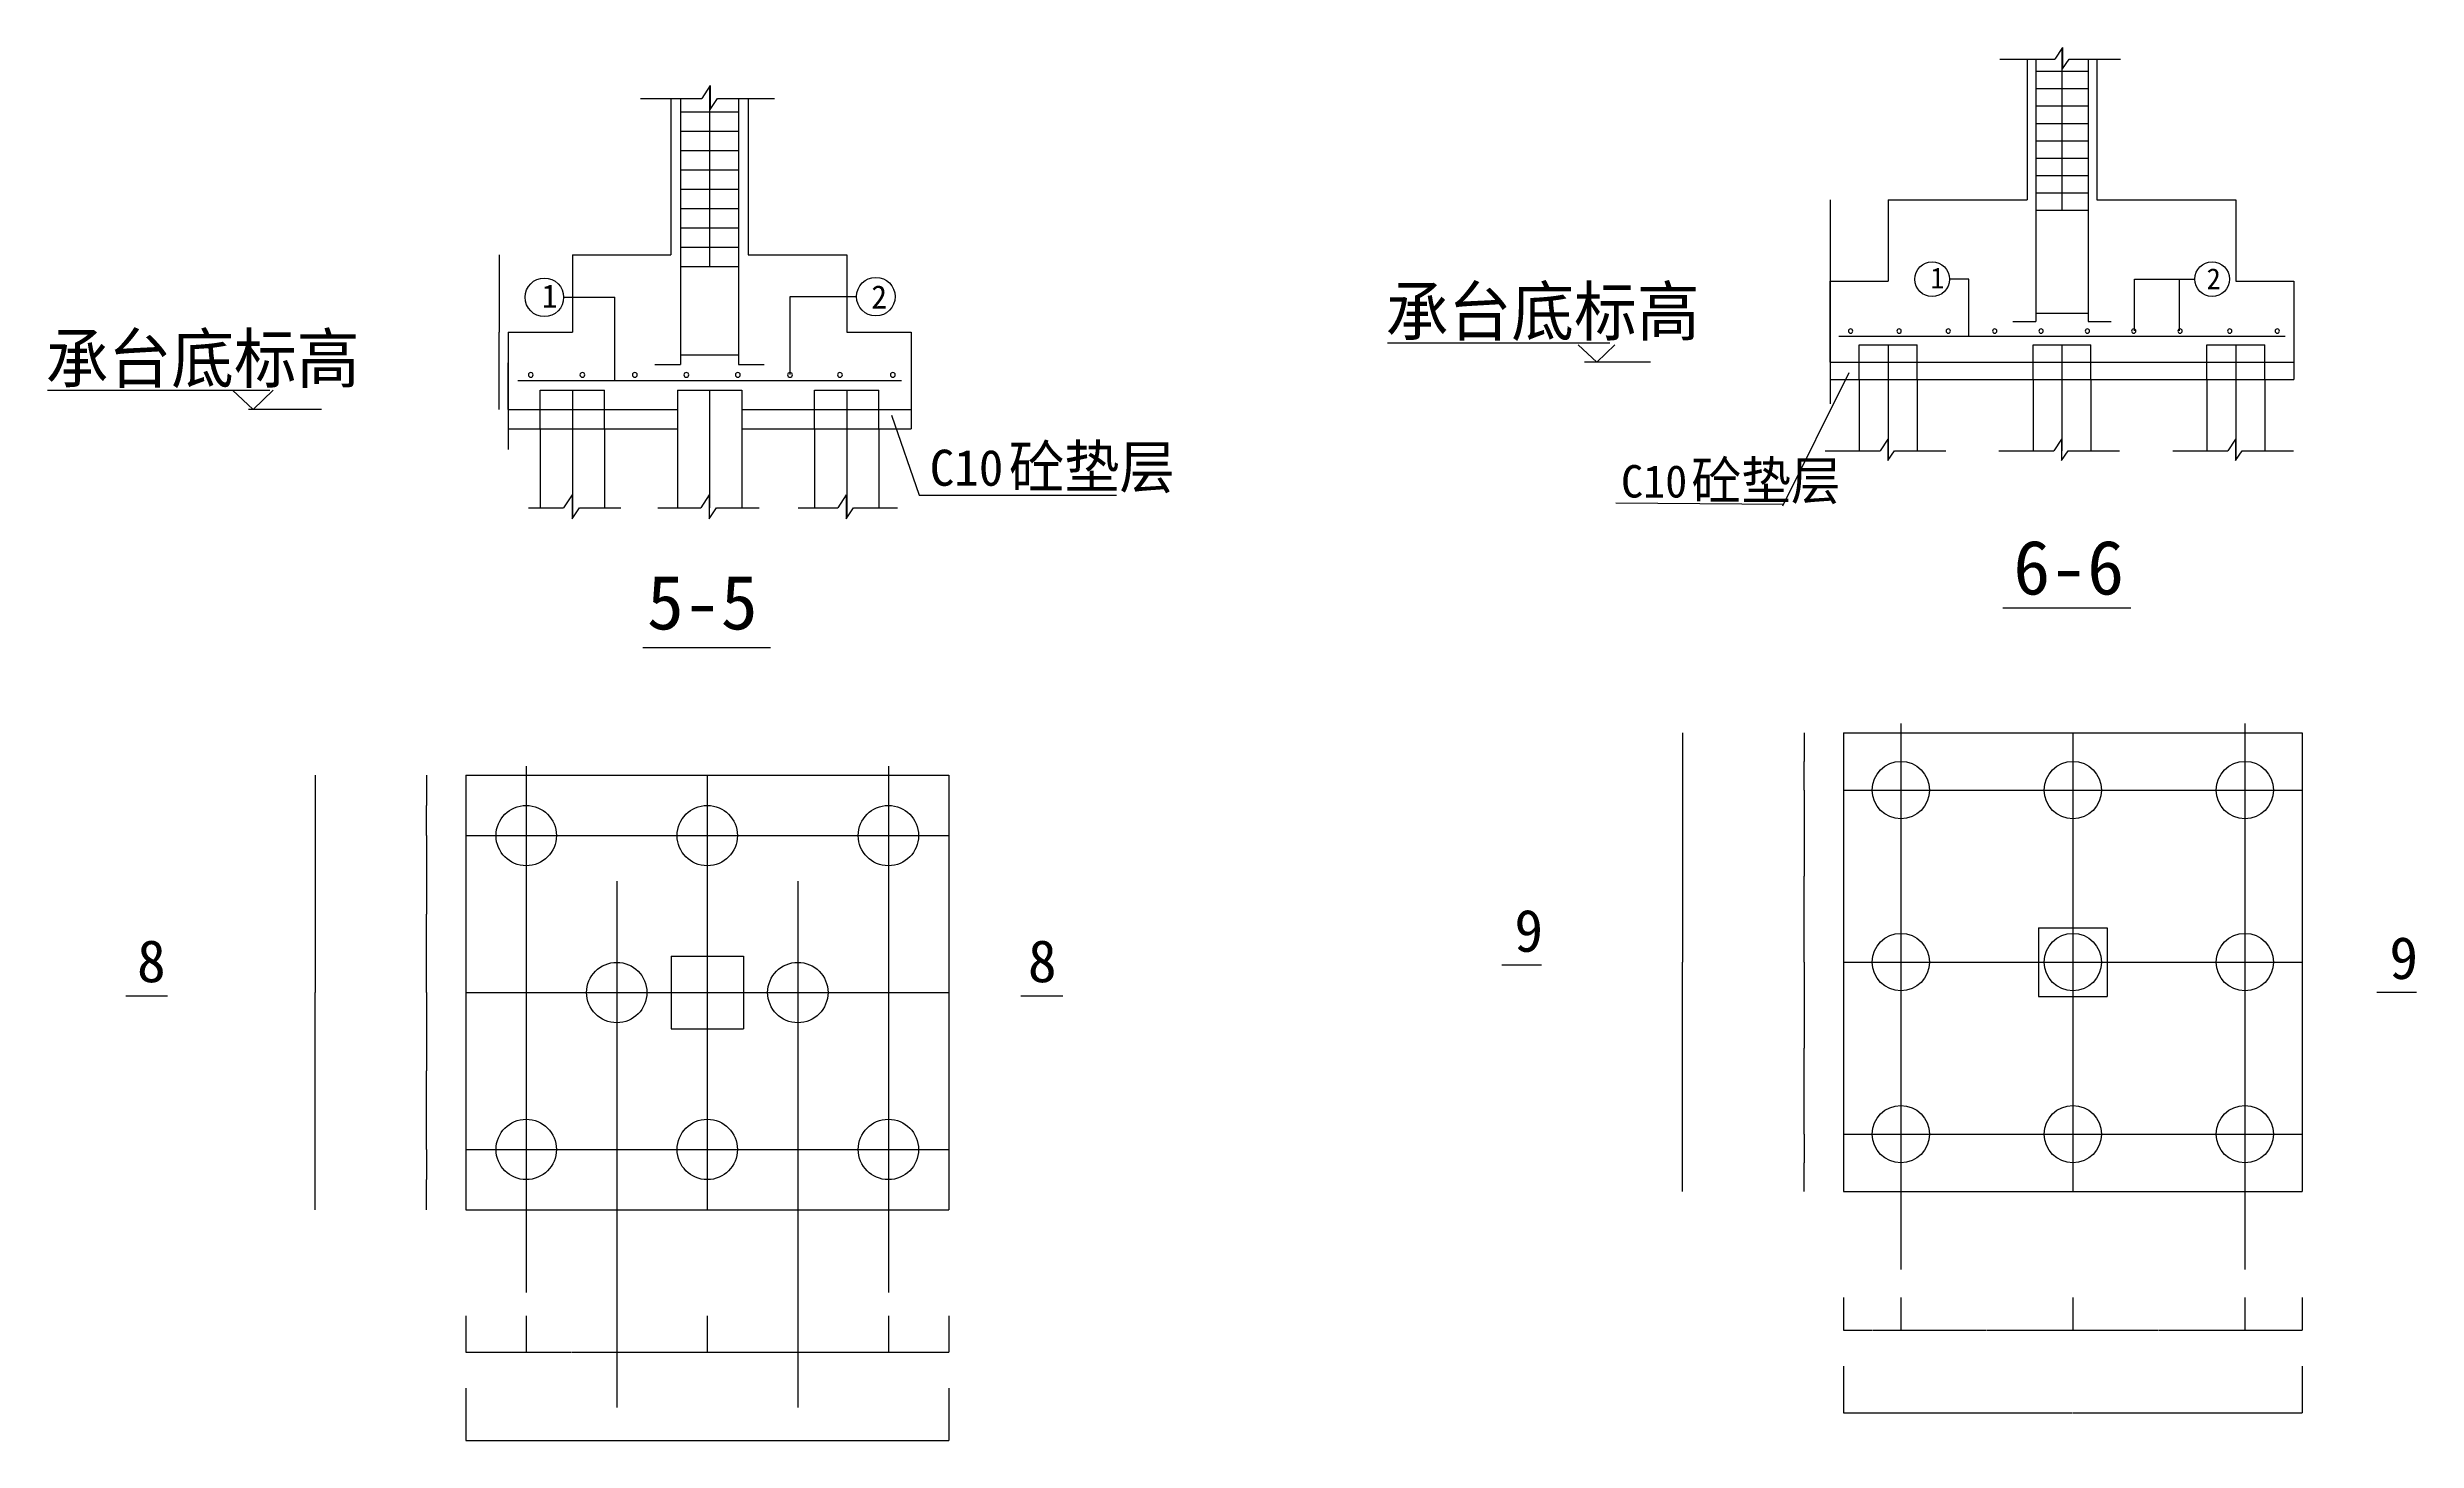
# Model space of a CAD drawing. Header units: metres. Extents: x 5647 to 71511, y 8406 to 50306.
# Drawn here: x 20969 to 40605, y 18461 to 30009 of the extents above; entities that cross this region are included whole.
import ezdxf

# ---------------------------------------------------------------- set-up
doc = ezdxf.new("R2010")
doc.units = ezdxf.units.M
for name, color, linetype in [('AXIS', 7, 'Continuous'), ('CCX', 7, 'Continuous'), ('HZ', 2, 'Continuous'), ('LI', 7, 'Continuous'), ('LIS', 2, 'Continuous'), ('LT', 7, 'Continuous'), ('LTX', 7, 'Continuous'), ('STEEL', 4, 'Continuous'), ('TXT', 7, 'Continuous'), ('ZU', 2, 'Continuous')]:
    doc.layers.add(name, color=color, linetype=linetype)
doc.dimstyles.get("Standard").update_dxf_attribs({"dimtxt": 2.5, "dimasz": 2.5, "dimexe": 1.25, "dimexo": 0.625, "dimtad": 1, "dimcen": 2.5, "dimazin": 3, "dimtfac": 1, "dimtmove": 0, "dimatfit": 3})

# ---------------------------------------------------------------- blocks, each defined once
blk = doc.blocks.new('_CLOSEDFILLED')
at = {"color": 0, "linetype": 'BYBLOCK'}
blk.add_solid([(-1, 0), (0, 0), (-1, 0)], dxfattribs=at)
blk = doc.blocks.new('*D4')
for p, q in [((35855.42, 19077.83), (35855.42, 18692.75)), ((39657.39, 19077.83), (39657.39, 18692.75)), ((35855.67, 18692.75), (37754.405, 18692.75)), ((37758.405, 18692.75), (39657.14, 18692.75))]:
    blk.add_line(p, q)
at = {"layer": 'Defpoints'}
for p in [(35855.42, 19077.83), (39657.39, 19077.83), (35855.42, 18692.75)]:
    blk.add_point(p, dxfattribs=at)
at = {"xscale": 0.25, "yscale": 0.25, "rotation": 180}
blk.add_blockref('_CLOSEDFILLED', (35855.42, 18692.75), dxfattribs=at)
at = {"xscale": 0.25, "yscale": 0.25}
blk.add_blockref('_CLOSEDFILLED', (39657.39, 18692.75), dxfattribs=at)
at = {"insert": (37756.405, 18692.75), "char_height": 1, "attachment_point": 5}
blk.add_mtext('4000', dxfattribs=at)
blk = doc.blocks.new('*D5')
for p, q in [((34520.36, 24328.33), (34520.36, 22427.35)), ((34520.11, 22427.35), (34519.86, 22427.35)), ((34520.36, 20526.36), (34520.36, 22427.35)), ((34520.36, 22427.35), (34520.36, 22427.35)), ((34520.61, 22427.35), (34520.86, 22427.35))]:
    blk.add_line(p, q)
at = {"layer": 'Defpoints'}
for p in [(34520.36, 24328.33), (34520.36, 22427.35), (34520.36, 20526.36)]:
    blk.add_point(p, dxfattribs=at)
at = {"xscale": 0.25, "yscale": 0.25}
blk.add_blockref('_CLOSEDFILLED', (34520.36, 22427.35), dxfattribs=at)
at = {"xscale": 0.25, "yscale": 0.25, "rotation": 180}
blk.add_blockref('_CLOSEDFILLED', (34520.36, 22427.35), dxfattribs=at)
at = {"insert": (34520.36, 22428.475), "char_height": 1, "attachment_point": 5}
blk.add_mtext('4000', dxfattribs=at)
blk = doc.blocks.new('*D6')
for p, q in [((23188.17, 23975.91), (23188.17, 22174.98)), ((23187.92, 22174.98), (23187.67, 22174.98)), ((23188.17, 20374.04), (23188.17, 22174.98)), ((23188.17, 22174.98), (23188.17, 22174.98)), ((23188.42, 22174.98), (23188.67, 22174.98))]:
    blk.add_line(p, q)
at = {"layer": 'Defpoints'}
for p in [(23188.17, 23975.91), (23188.17, 22174.98), (23188.17, 20374.04)]:
    blk.add_point(p, dxfattribs=at)
at = {"xscale": 0.25, "yscale": 0.25}
blk.add_blockref('_CLOSEDFILLED', (23188.17, 22174.98), dxfattribs=at)
at = {"xscale": 0.25, "yscale": 0.25, "rotation": 180}
blk.add_blockref('_CLOSEDFILLED', (23188.17, 22174.98), dxfattribs=at)
at = {"insert": (23188.17, 22176.105), "char_height": 1, "attachment_point": 5}
blk.add_mtext('3600', dxfattribs=at)
blk = doc.blocks.new('*D8')
for p, q in [((24437.42, 18895.52), (24437.42, 18461.8)), ((28439.5, 18895.52), (28439.5, 18461.8)), ((24437.67, 18461.8), (26436.46, 18461.8)), ((26440.46, 18461.8), (28439.25, 18461.8))]:
    blk.add_line(p, q)
at = {"layer": 'Defpoints'}
for p in [(24437.42, 18895.52), (28439.5, 18895.52), (24437.42, 18461.8)]:
    blk.add_point(p, dxfattribs=at)
at = {"xscale": 0.25, "yscale": 0.25, "rotation": 180}
blk.add_blockref('_CLOSEDFILLED', (24437.42, 18461.8), dxfattribs=at)
at = {"xscale": 0.25, "yscale": 0.25}
blk.add_blockref('_CLOSEDFILLED', (28439.5, 18461.8), dxfattribs=at)
at = {"insert": (26438.46, 18461.8), "char_height": 1, "attachment_point": 5}
blk.add_mtext('4000', dxfattribs=at)
blk = doc.blocks.new('*D42')
for p, q in [((24787.03, 27392.83), (24786.78, 27392.83)), ((24787.28, 27167.59), (24787.28, 27392.83)), ((24787.28, 27247.63), (24787.28, 27392.83)), ((24787.28, 27392.83), (24787.28, 27392.83)), ((24787.53, 27392.83), (24787.78, 27392.83))]:
    blk.add_line(p, q)
at = {"layer": 'Defpoints'}
for p in [(24787.28, 27392.83), (24787.28, 27247.63), (24787.28, 27167.59)]:
    blk.add_point(p, dxfattribs=at)
at = {"layer": 'CCX', "xscale": 0.25, "yscale": 0.25}
blk.add_blockref('_CLOSEDFILLED', (24787.28, 27392.83), dxfattribs=at)
at = {"layer": 'CCX', "xscale": 0.25, "yscale": 0.25, "rotation": 180}
blk.add_blockref('_CLOSEDFILLED', (24787.28, 27392.83), dxfattribs=at)
at = {"layer": 'CCX', "insert": (24787.28, 27393.955), "char_height": 1, "attachment_point": 5}
blk.add_mtext('40', dxfattribs=at)
blk = doc.blocks.new('*D43')
for p, q in [((24787.28, 27007.51), (24787.28, 26676.68)), ((24787.28, 26847.42), (24787.28, 26676.68)), ((24787.03, 26676.68), (24786.78, 26676.68)), ((24787.28, 26676.68), (24787.28, 26676.68)), ((24787.53, 26676.68), (24787.78, 26676.68))]:
    blk.add_line(p, q)
at = {"layer": 'Defpoints'}
for p in [(24787.28, 27007.51), (24787.28, 26847.42), (24787.28, 26676.68)]:
    blk.add_point(p, dxfattribs=at)
at = {"layer": 'CCX', "xscale": 0.25, "yscale": 0.25}
blk.add_blockref('_CLOSEDFILLED', (24787.28, 26676.68), dxfattribs=at)
at = {"layer": 'CCX', "xscale": 0.25, "yscale": 0.25, "rotation": 180}
blk.add_blockref('_CLOSEDFILLED', (24787.28, 26676.68), dxfattribs=at)
at = {"layer": 'CCX', "insert": (24787.28, 26677.805), "char_height": 1, "attachment_point": 5}
blk.add_mtext('80', dxfattribs=at)
blk = doc.blocks.new('*D44')
for p, q in [((24787.03, 27101.67), (24786.78, 27101.67)), ((24787.28, 27167.59), (24787.28, 27101.67)), ((24787.28, 27007.51), (24787.28, 27101.67)), ((24787.28, 27101.67), (24787.28, 27101.67)), ((24787.53, 27101.67), (24787.78, 27101.67))]:
    blk.add_line(p, q)
at = {"layer": 'Defpoints'}
for p in [(24787.28, 27167.59), (24787.28, 27101.67), (24787.28, 27007.51)]:
    blk.add_point(p, dxfattribs=at)
at = {"layer": 'CCX', "xscale": 0.25, "yscale": 0.25}
blk.add_blockref('_CLOSEDFILLED', (24787.28, 27101.67), dxfattribs=at)
at = {"layer": 'CCX', "xscale": 0.25, "yscale": 0.25, "rotation": 180}
blk.add_blockref('_CLOSEDFILLED', (24787.28, 27101.67), dxfattribs=at)
at = {"layer": 'CCX', "insert": (24787.28, 27102.795), "char_height": 1, "attachment_point": 5}
blk.add_mtext('100', dxfattribs=at)
blk = doc.blocks.new('*D45')
for p, q in [((24787.28, 27647.84), (24787.28, 27327.67)), ((24787.03, 27327.67), (24786.78, 27327.67)), ((24787.28, 27007.51), (24787.28, 27327.67)), ((24787.28, 27327.67), (24787.28, 27327.67)), ((24787.53, 27327.67), (24787.78, 27327.67))]:
    blk.add_line(p, q)
at = {"layer": 'Defpoints'}
for p in [(24787.28, 27647.84), (24787.28, 27327.67), (24787.28, 27007.51)]:
    blk.add_point(p, dxfattribs=at)
at = {"layer": 'CCX', "xscale": 0.25, "yscale": 0.25}
blk.add_blockref('_CLOSEDFILLED', (24787.28, 27327.67), dxfattribs=at)
at = {"layer": 'CCX', "xscale": 0.25, "yscale": 0.25, "rotation": 180}
blk.add_blockref('_CLOSEDFILLED', (24787.28, 27327.67), dxfattribs=at)
at = {"layer": 'CCX', "insert": (24787.28, 27328.795), "char_height": 1, "attachment_point": 5}
blk.add_mtext('H1', dxfattribs=at)
blk = doc.blocks.new('*D46')
for p, q in [((24713.96, 28288.17), (24713.96, 27647.84)), ((24713.71, 27647.84), (24713.46, 27647.84)), ((24713.96, 27007.51), (24713.96, 27647.84)), ((24713.96, 27647.84), (24713.96, 27647.84)), ((24714.21, 27647.84), (24714.46, 27647.84))]:
    blk.add_line(p, q)
at = {"layer": 'Defpoints'}
for p in [(24713.96, 28288.17), (24713.96, 27647.84), (24713.96, 27007.51)]:
    blk.add_point(p, dxfattribs=at)
at = {"layer": 'CCX', "xscale": 0.25, "yscale": 0.25}
blk.add_blockref('_CLOSEDFILLED', (24713.96, 27647.84), dxfattribs=at)
at = {"layer": 'CCX', "xscale": 0.25, "yscale": 0.25, "rotation": 180}
blk.add_blockref('_CLOSEDFILLED', (24713.96, 27647.84), dxfattribs=at)
at = {"layer": 'CCX', "insert": (24713.96, 27648.965), "char_height": 1, "attachment_point": 5}
blk.add_mtext('H', dxfattribs=at)
blk = doc.blocks.new('*D47')
for p, q in [((35528.89, 24328.33), (35528.89, 24090.71)), ((35528.64, 24090.71), (35528.39, 24090.71)), ((35528.89, 23853.09), (35528.89, 24090.71)), ((35528.89, 24090.71), (35528.89, 24090.71)), ((35529.14, 24090.71), (35529.39, 24090.71))]:
    blk.add_line(p, q)
at = {"layer": 'Defpoints'}
for p in [(35528.89, 24328.33), (35528.89, 24090.71), (35528.89, 23853.09)]:
    blk.add_point(p, dxfattribs=at)
at = {"layer": 'CCX', "xscale": 0.25, "yscale": 0.25}
blk.add_blockref('_CLOSEDFILLED', (35528.89, 24090.71), dxfattribs=at)
at = {"layer": 'CCX', "xscale": 0.25, "yscale": 0.25, "rotation": 180}
blk.add_blockref('_CLOSEDFILLED', (35528.89, 24090.71), dxfattribs=at)
at = {"layer": 'CCX', "insert": (35528.89, 24091.835), "char_height": 1, "attachment_point": 5}
blk.add_mtext('500', dxfattribs=at)
blk = doc.blocks.new('*D48')
for p, q in [((35528.89, 22427.35), (35528.89, 21714.48)), ((35528.64, 21714.48), (35528.39, 21714.48)), ((35528.89, 21001.61), (35528.89, 21714.48)), ((35528.89, 21714.48), (35528.89, 21714.48)), ((35529.14, 21714.48), (35529.39, 21714.48))]:
    blk.add_line(p, q)
at = {"layer": 'Defpoints'}
for p in [(35528.89, 22427.35), (35528.89, 21714.48), (35528.89, 21001.61)]:
    blk.add_point(p, dxfattribs=at)
at = {"layer": 'CCX', "xscale": 0.25, "yscale": 0.25}
blk.add_blockref('_CLOSEDFILLED', (35528.89, 21714.48), dxfattribs=at)
at = {"layer": 'CCX', "xscale": 0.25, "yscale": 0.25, "rotation": 180}
blk.add_blockref('_CLOSEDFILLED', (35528.89, 21714.48), dxfattribs=at)
at = {"layer": 'CCX', "insert": (35528.89, 21715.605), "char_height": 1, "attachment_point": 5}
blk.add_mtext('1500', dxfattribs=at)
blk = doc.blocks.new('*D49')
for p, q in [((35528.89, 23853.09), (35528.89, 23140.22)), ((35528.64, 23140.22), (35528.39, 23140.22)), ((35528.89, 22427.35), (35528.89, 23140.22)), ((35528.89, 23140.22), (35528.89, 23140.22)), ((35529.14, 23140.22), (35529.39, 23140.22))]:
    blk.add_line(p, q)
at = {"layer": 'Defpoints'}
for p in [(35528.89, 23853.09), (35528.89, 23140.22), (35528.89, 22427.35)]:
    blk.add_point(p, dxfattribs=at)
at = {"layer": 'CCX', "xscale": 0.25, "yscale": 0.25}
blk.add_blockref('_CLOSEDFILLED', (35528.89, 23140.22), dxfattribs=at)
at = {"layer": 'CCX', "xscale": 0.25, "yscale": 0.25, "rotation": 180}
blk.add_blockref('_CLOSEDFILLED', (35528.89, 23140.22), dxfattribs=at)
at = {"layer": 'CCX', "insert": (35528.89, 23141.345), "char_height": 1, "attachment_point": 5}
blk.add_mtext('1500', dxfattribs=at)
blk = doc.blocks.new('*D50')
for p, q in [((39182.14, 19647.68), (39182.14, 19377.83)), ((39657.39, 19647.68), (39657.39, 19377.83)), ((39182.39, 19377.83), (39418.265, 19377.83)), ((39421.265, 19377.83), (39657.14, 19377.83))]:
    blk.add_line(p, q)
at = {"layer": 'Defpoints'}
for p in [(39182.14, 19647.68), (39657.39, 19647.68), (39182.14, 19377.83)]:
    blk.add_point(p, dxfattribs=at)
at = {"layer": 'CCX', "xscale": 0.25, "yscale": 0.25, "rotation": 180}
blk.add_blockref('_CLOSEDFILLED', (39182.14, 19377.83), dxfattribs=at)
at = {"layer": 'CCX', "xscale": 0.25, "yscale": 0.25}
blk.add_blockref('_CLOSEDFILLED', (39657.39, 19377.83), dxfattribs=at)
at = {"layer": 'CCX', "insert": (39419.765, 19377.83), "char_height": 1, "attachment_point": 5}
blk.add_mtext('500', dxfattribs=at)
blk = doc.blocks.new('*D51')
for p, q in [((36330.66, 19647.68), (36330.66, 19377.83)), ((37756.4, 19647.68), (37756.4, 19377.83)), ((36330.91, 19377.83), (37041.53, 19377.83)), ((37045.53, 19377.83), (37756.15, 19377.83))]:
    blk.add_line(p, q)
at = {"layer": 'Defpoints'}
for p in [(36330.66, 19647.68), (37756.4, 19647.68), (36330.66, 19377.83)]:
    blk.add_point(p, dxfattribs=at)
at = {"layer": 'CCX', "xscale": 0.25, "yscale": 0.25, "rotation": 180}
blk.add_blockref('_CLOSEDFILLED', (36330.66, 19377.83), dxfattribs=at)
at = {"layer": 'CCX', "xscale": 0.25, "yscale": 0.25}
blk.add_blockref('_CLOSEDFILLED', (37756.4, 19377.83), dxfattribs=at)
at = {"layer": 'CCX', "insert": (37043.53, 19377.83), "char_height": 1, "attachment_point": 5}
blk.add_mtext('1500', dxfattribs=at)
blk = doc.blocks.new('*D52')
for p, q in [((35855.42, 19647.68), (35855.42, 19377.83)), ((36330.66, 19647.68), (36330.66, 19377.83)), ((35855.67, 19377.83), (36091.54, 19377.83)), ((36094.54, 19377.83), (36330.41, 19377.83))]:
    blk.add_line(p, q)
at = {"layer": 'Defpoints'}
for p in [(35855.42, 19647.68), (36330.66, 19647.68), (35855.42, 19377.83)]:
    blk.add_point(p, dxfattribs=at)
at = {"layer": 'CCX', "xscale": 0.25, "yscale": 0.25, "rotation": 180}
blk.add_blockref('_CLOSEDFILLED', (35855.42, 19377.83), dxfattribs=at)
at = {"layer": 'CCX', "xscale": 0.25, "yscale": 0.25}
blk.add_blockref('_CLOSEDFILLED', (36330.66, 19377.83), dxfattribs=at)
at = {"layer": 'CCX', "insert": (36093.04, 19377.83), "char_height": 1, "attachment_point": 5}
blk.add_mtext('500', dxfattribs=at)
blk = doc.blocks.new('*D53')
for p, q in [((37756.4, 19647.68), (37756.4, 19377.83)), ((39182.14, 19647.68), (39182.14, 19377.83)), ((37756.65, 19377.83), (38467.27, 19377.83)), ((38471.27, 19377.83), (39181.89, 19377.83))]:
    blk.add_line(p, q)
at = {"layer": 'Defpoints'}
for p in [(37756.4, 19647.68), (39182.14, 19647.68), (37756.4, 19377.83)]:
    blk.add_point(p, dxfattribs=at)
at = {"layer": 'CCX', "xscale": 0.25, "yscale": 0.25, "rotation": 180}
blk.add_blockref('_CLOSEDFILLED', (37756.4, 19377.83), dxfattribs=at)
at = {"layer": 'CCX', "xscale": 0.25, "yscale": 0.25}
blk.add_blockref('_CLOSEDFILLED', (39182.14, 19377.83), dxfattribs=at)
at = {"layer": 'CCX', "insert": (38469.27, 19377.83), "char_height": 1, "attachment_point": 5}
blk.add_mtext('1500', dxfattribs=at)
blk = doc.blocks.new('*D54')
for p, q in [((35528.89, 21001.61), (35528.89, 20763.98)), ((35528.64, 20763.98), (35528.39, 20763.98)), ((35528.89, 20526.36), (35528.89, 20763.98)), ((35528.89, 20763.98), (35528.89, 20763.98)), ((35529.14, 20763.98), (35529.39, 20763.98))]:
    blk.add_line(p, q)
at = {"layer": 'Defpoints'}
for p in [(35528.89, 21001.61), (35528.89, 20763.98), (35528.89, 20526.36)]:
    blk.add_point(p, dxfattribs=at)
at = {"layer": 'CCX', "xscale": 0.25, "yscale": 0.25}
blk.add_blockref('_CLOSEDFILLED', (35528.89, 20763.98), dxfattribs=at)
at = {"layer": 'CCX', "xscale": 0.25, "yscale": 0.25, "rotation": 180}
blk.add_blockref('_CLOSEDFILLED', (35528.89, 20763.98), dxfattribs=at)
at = {"layer": 'CCX', "insert": (35528.89, 20765.105), "char_height": 1, "attachment_point": 5}
blk.add_mtext('500', dxfattribs=at)
blk = doc.blocks.new('*D71')
for p, q in [((24110.74, 23975.91), (24110.74, 23725.78)), ((24110.49, 23725.78), (24110.24, 23725.78)), ((24110.74, 23475.65), (24110.74, 23725.78)), ((24110.74, 23725.78), (24110.74, 23725.78)), ((24110.99, 23725.78), (24111.24, 23725.78))]:
    blk.add_line(p, q)
at = {"layer": 'Defpoints'}
for p in [(24110.74, 23975.91), (24110.74, 23725.78), (24110.74, 23475.65)]:
    blk.add_point(p, dxfattribs=at)
at = {"layer": 'CCX', "xscale": 0.25, "yscale": 0.25}
blk.add_blockref('_CLOSEDFILLED', (24110.74, 23725.78), dxfattribs=at)
at = {"layer": 'CCX', "xscale": 0.25, "yscale": 0.25, "rotation": 180}
blk.add_blockref('_CLOSEDFILLED', (24110.74, 23725.78), dxfattribs=at)
at = {"layer": 'CCX', "insert": (24110.74, 23726.905), "char_height": 1, "attachment_point": 5}
blk.add_mtext('500', dxfattribs=at)
blk = doc.blocks.new('*D72')
for p, q in [((24110.74, 23475.65), (24110.74, 22825.31)), ((24110.49, 22825.31), (24110.24, 22825.31)), ((24110.74, 22174.98), (24110.74, 22825.31)), ((24110.74, 22825.31), (24110.74, 22825.31)), ((24110.99, 22825.31), (24111.24, 22825.31))]:
    blk.add_line(p, q)
at = {"layer": 'Defpoints'}
for p in [(24110.74, 23475.65), (24110.74, 22825.31), (24110.74, 22174.98)]:
    blk.add_point(p, dxfattribs=at)
at = {"layer": 'CCX', "xscale": 0.25, "yscale": 0.25}
blk.add_blockref('_CLOSEDFILLED', (24110.74, 22825.31), dxfattribs=at)
at = {"layer": 'CCX', "xscale": 0.25, "yscale": 0.25, "rotation": 180}
blk.add_blockref('_CLOSEDFILLED', (24110.74, 22825.31), dxfattribs=at)
at = {"layer": 'CCX', "insert": (24110.74, 22826.435), "char_height": 1, "attachment_point": 5}
blk.add_mtext('1300', dxfattribs=at)
blk = doc.blocks.new('*D78')
for p, q in [((24437.42, 19495.37), (24437.42, 19195.52)), ((24937.68, 19495.37), (24937.68, 19195.52)), ((24437.67, 19195.52), (24686.05, 19195.52)), ((24689.05, 19195.52), (24937.43, 19195.52))]:
    blk.add_line(p, q)
at = {"layer": 'Defpoints'}
for p in [(24437.42, 19495.37), (24937.68, 19495.37), (24437.42, 19195.52)]:
    blk.add_point(p, dxfattribs=at)
at = {"layer": 'CCX', "xscale": 0.25, "yscale": 0.25, "rotation": 180}
blk.add_blockref('_CLOSEDFILLED', (24437.42, 19195.52), dxfattribs=at)
at = {"layer": 'CCX', "xscale": 0.25, "yscale": 0.25}
blk.add_blockref('_CLOSEDFILLED', (24937.68, 19195.52), dxfattribs=at)
at = {"layer": 'CCX', "insert": (24687.55, 19195.52), "char_height": 1, "attachment_point": 5}
blk.add_mtext('500', dxfattribs=at)
blk = doc.blocks.new('*D79')
for p, q in [((27939.24, 19495.37), (27939.24, 19195.52)), ((28439.5, 19495.37), (28439.5, 19195.52)), ((27939.49, 19195.52), (28187.87, 19195.52)), ((28190.87, 19195.52), (28439.25, 19195.52))]:
    blk.add_line(p, q)
at = {"layer": 'Defpoints'}
for p in [(27939.24, 19495.37), (28439.5, 19495.37), (27939.24, 19195.52)]:
    blk.add_point(p, dxfattribs=at)
at = {"layer": 'CCX', "xscale": 0.25, "yscale": 0.25, "rotation": 180}
blk.add_blockref('_CLOSEDFILLED', (27939.24, 19195.52), dxfattribs=at)
at = {"layer": 'CCX', "xscale": 0.25, "yscale": 0.25}
blk.add_blockref('_CLOSEDFILLED', (28439.5, 19195.52), dxfattribs=at)
at = {"layer": 'CCX', "insert": (28189.37, 19195.52), "char_height": 1, "attachment_point": 5}
blk.add_mtext('500', dxfattribs=at)
blk = doc.blocks.new('*D80')
for p, q in [((24937.68, 19495.37), (24937.68, 19195.52)), ((25688.07, 19495.37), (25688.07, 19195.52)), ((24937.93, 19195.52), (25311.375, 19195.52)), ((25314.375, 19195.52), (25687.82, 19195.52))]:
    blk.add_line(p, q)
at = {"layer": 'Defpoints'}
for p in [(24937.68, 19495.37), (25688.07, 19495.37), (24937.68, 19195.52)]:
    blk.add_point(p, dxfattribs=at)
at = {"layer": 'CCX', "xscale": 0.25, "yscale": 0.25, "rotation": 180}
blk.add_blockref('_CLOSEDFILLED', (24937.68, 19195.52), dxfattribs=at)
at = {"layer": 'CCX', "xscale": 0.25, "yscale": 0.25}
blk.add_blockref('_CLOSEDFILLED', (25688.07, 19195.52), dxfattribs=at)
at = {"layer": 'CCX', "insert": (25312.875, 19195.52), "char_height": 1, "attachment_point": 5}
blk.add_mtext('750', dxfattribs=at)
blk = doc.blocks.new('*D81')
for p, q in [((25688.07, 19495.37), (25688.07, 19195.52)), ((26438.46, 19495.37), (26438.46, 19195.52)), ((25688.32, 19195.52), (26061.765, 19195.52)), ((26064.765, 19195.52), (26438.21, 19195.52))]:
    blk.add_line(p, q)
at = {"layer": 'Defpoints'}
for p in [(25688.07, 19495.37), (26438.46, 19495.37), (25688.07, 19195.52)]:
    blk.add_point(p, dxfattribs=at)
at = {"layer": 'CCX', "xscale": 0.25, "yscale": 0.25, "rotation": 180}
blk.add_blockref('_CLOSEDFILLED', (25688.07, 19195.52), dxfattribs=at)
at = {"layer": 'CCX', "xscale": 0.25, "yscale": 0.25}
blk.add_blockref('_CLOSEDFILLED', (26438.46, 19195.52), dxfattribs=at)
at = {"layer": 'CCX', "insert": (26063.265, 19195.52), "char_height": 1, "attachment_point": 5}
blk.add_mtext('750', dxfattribs=at)
blk = doc.blocks.new('*D82')
for p, q in [((26438.46, 19495.37), (26438.46, 19195.52)), ((27188.85, 19495.37), (27188.85, 19195.52)), ((26438.71, 19195.52), (26812.155, 19195.52)), ((26815.155, 19195.52), (27188.6, 19195.52))]:
    blk.add_line(p, q)
at = {"layer": 'Defpoints'}
for p in [(26438.46, 19495.37), (27188.85, 19495.37), (26438.46, 19195.52)]:
    blk.add_point(p, dxfattribs=at)
at = {"layer": 'CCX', "xscale": 0.25, "yscale": 0.25, "rotation": 180}
blk.add_blockref('_CLOSEDFILLED', (26438.46, 19195.52), dxfattribs=at)
at = {"layer": 'CCX', "xscale": 0.25, "yscale": 0.25}
blk.add_blockref('_CLOSEDFILLED', (27188.85, 19195.52), dxfattribs=at)
at = {"layer": 'CCX', "insert": (26813.655, 19195.52), "char_height": 1, "attachment_point": 5}
blk.add_mtext('750', dxfattribs=at)
blk = doc.blocks.new('*D83')
for p, q in [((27188.85, 19495.37), (27188.85, 19195.52)), ((27939.24, 19495.37), (27939.24, 19195.52)), ((27189.1, 19195.52), (27562.545, 19195.52)), ((27565.545, 19195.52), (27938.99, 19195.52))]:
    blk.add_line(p, q)
at = {"layer": 'Defpoints'}
for p in [(27188.85, 19495.37), (27939.24, 19495.37), (27188.85, 19195.52)]:
    blk.add_point(p, dxfattribs=at)
at = {"layer": 'CCX', "xscale": 0.25, "yscale": 0.25, "rotation": 180}
blk.add_blockref('_CLOSEDFILLED', (27188.85, 19195.52), dxfattribs=at)
at = {"layer": 'CCX', "xscale": 0.25, "yscale": 0.25}
blk.add_blockref('_CLOSEDFILLED', (27939.24, 19195.52), dxfattribs=at)
at = {"layer": 'CCX', "insert": (27564.045, 19195.52), "char_height": 1, "attachment_point": 5}
blk.add_mtext('750', dxfattribs=at)
blk = doc.blocks.new('*D89')
for p, q in [((24110.74, 22174.98), (24110.74, 21524.64)), ((24110.49, 21524.64), (24110.24, 21524.64)), ((24110.74, 20874.3), (24110.74, 21524.64)), ((24110.74, 21524.64), (24110.74, 21524.64)), ((24110.99, 21524.64), (24111.24, 21524.64))]:
    blk.add_line(p, q)
at = {"layer": 'Defpoints'}
for p in [(24110.74, 22174.98), (24110.74, 21524.64), (24110.74, 20874.3)]:
    blk.add_point(p, dxfattribs=at)
at = {"layer": 'CCX', "xscale": 0.25, "yscale": 0.25}
blk.add_blockref('_CLOSEDFILLED', (24110.74, 21524.64), dxfattribs=at)
at = {"layer": 'CCX', "xscale": 0.25, "yscale": 0.25, "rotation": 180}
blk.add_blockref('_CLOSEDFILLED', (24110.74, 21524.64), dxfattribs=at)
at = {"layer": 'CCX', "insert": (24110.74, 21525.765), "char_height": 1, "attachment_point": 5}
blk.add_mtext('1300', dxfattribs=at)
blk = doc.blocks.new('*D90')
for p, q in [((24110.74, 20874.3), (24110.74, 20624.17)), ((24110.49, 20624.17), (24110.24, 20624.17)), ((24110.74, 20374.04), (24110.74, 20624.17)), ((24110.74, 20624.17), (24110.74, 20624.17)), ((24110.99, 20624.17), (24111.24, 20624.17))]:
    blk.add_line(p, q)
at = {"layer": 'Defpoints'}
for p in [(24110.74, 20874.3), (24110.74, 20624.17), (24110.74, 20374.04)]:
    blk.add_point(p, dxfattribs=at)
at = {"layer": 'CCX', "xscale": 0.25, "yscale": 0.25}
blk.add_blockref('_CLOSEDFILLED', (24110.74, 20624.17), dxfattribs=at)
at = {"layer": 'CCX', "xscale": 0.25, "yscale": 0.25, "rotation": 180}
blk.add_blockref('_CLOSEDFILLED', (24110.74, 20624.17), dxfattribs=at)
at = {"layer": 'CCX', "insert": (24110.74, 20625.295), "char_height": 1, "attachment_point": 5}
blk.add_mtext('500', dxfattribs=at)
blk = doc.blocks.new('*D128')
for p, q in [((35745.23, 28744.37), (35745.23, 28072.02)), ((35744.98, 28072.02), (35744.73, 28072.02)), ((35745.23, 27399.67), (35745.23, 28072.02)), ((35745.23, 28072.02), (35745.23, 28072.02)), ((35745.48, 28072.02), (35745.73, 28072.02))]:
    blk.add_line(p, q)
at = {"layer": 'Defpoints'}
for p in [(35745.23, 28744.37), (35745.23, 28072.02), (35745.23, 27399.67)]:
    blk.add_point(p, dxfattribs=at)
at = {"layer": 'CCX', "xscale": 0.25, "yscale": 0.25}
blk.add_blockref('_CLOSEDFILLED', (35745.23, 28072.02), dxfattribs=at)
at = {"layer": 'CCX', "xscale": 0.25, "yscale": 0.25, "rotation": 180}
blk.add_blockref('_CLOSEDFILLED', (35745.23, 28072.02), dxfattribs=at)
at = {"layer": 'CCX', "insert": (35745.23, 28073.145), "char_height": 1, "attachment_point": 5}
blk.add_mtext('H', dxfattribs=at)
blk = doc.blocks.new('*D129')
for p, q in [((35745.23, 27399.67), (35745.23, 27054.04)), ((35745.23, 27255.59), (35745.23, 27054.04)), ((35744.98, 27054.04), (35744.73, 27054.04)), ((35745.23, 27054.04), (35745.23, 27054.04)), ((35745.48, 27054.04), (35745.73, 27054.04))]:
    blk.add_line(p, q)
at = {"layer": 'Defpoints'}
for p in [(35745.23, 27399.67), (35745.23, 27255.59), (35745.23, 27054.04)]:
    blk.add_point(p, dxfattribs=at)
at = {"layer": 'CCX', "xscale": 0.25, "yscale": 0.25}
blk.add_blockref('_CLOSEDFILLED', (35745.23, 27054.04), dxfattribs=at)
at = {"layer": 'CCX', "xscale": 0.25, "yscale": 0.25, "rotation": 180}
blk.add_blockref('_CLOSEDFILLED', (35745.23, 27054.04), dxfattribs=at)
at = {"layer": 'CCX', "insert": (35745.23, 27055.165), "char_height": 1, "attachment_point": 5}
blk.add_mtext('80', dxfattribs=at)
blk = doc.blocks.new('*D130')
for p, q in [((35745.23, 27543.74), (35745.23, 27484.41)), ((35744.98, 27484.41), (35744.73, 27484.41)), ((35745.23, 27399.67), (35745.23, 27484.41)), ((35745.23, 27484.41), (35745.23, 27484.41)), ((35745.48, 27484.41), (35745.73, 27484.41))]:
    blk.add_line(p, q)
at = {"layer": 'Defpoints'}
for p in [(35745.23, 27543.74), (35745.23, 27484.41), (35745.23, 27399.67)]:
    blk.add_point(p, dxfattribs=at)
at = {"layer": 'CCX', "xscale": 0.25, "yscale": 0.25}
blk.add_blockref('_CLOSEDFILLED', (35745.23, 27484.41), dxfattribs=at)
at = {"layer": 'CCX', "xscale": 0.25, "yscale": 0.25, "rotation": 180}
blk.add_blockref('_CLOSEDFILLED', (35745.23, 27484.41), dxfattribs=at)
at = {"layer": 'CCX', "insert": (35745.23, 27485.535), "char_height": 1, "attachment_point": 5}
blk.add_mtext('100', dxfattribs=at)
blk = doc.blocks.new('*D131')
for p, q in [((35744.98, 27796.94), (35744.73, 27796.94)), ((35745.23, 27543.74), (35745.23, 27796.94)), ((35745.23, 27615.78), (35745.23, 27796.94)), ((35745.23, 27796.94), (35745.23, 27796.94)), ((35745.48, 27796.94), (35745.73, 27796.94))]:
    blk.add_line(p, q)
at = {"layer": 'Defpoints'}
for p in [(35745.23, 27796.94), (35745.23, 27615.78), (35745.23, 27543.74)]:
    blk.add_point(p, dxfattribs=at)
at = {"layer": 'CCX', "xscale": 0.25, "yscale": 0.25}
blk.add_blockref('_CLOSEDFILLED', (35745.23, 27796.94), dxfattribs=at)
at = {"layer": 'CCX', "xscale": 0.25, "yscale": 0.25, "rotation": 180}
blk.add_blockref('_CLOSEDFILLED', (35745.23, 27796.94), dxfattribs=at)
at = {"layer": 'CCX', "insert": (35745.23, 27798.065), "char_height": 1, "attachment_point": 5}
blk.add_mtext('40', dxfattribs=at)
blk = doc.blocks.new('*D132')
for p, q in [((35745.23, 28072.02), (35745.23, 27735.84)), ((35744.98, 27735.84), (35744.73, 27735.84)), ((35745.23, 27399.67), (35745.23, 27735.84)), ((35745.23, 27735.84), (35745.23, 27735.84)), ((35745.48, 27735.84), (35745.73, 27735.84))]:
    blk.add_line(p, q)
at = {"layer": 'Defpoints'}
for p in [(35745.23, 28072.02), (35745.23, 27735.84), (35745.23, 27399.67)]:
    blk.add_point(p, dxfattribs=at)
at = {"layer": 'CCX', "xscale": 0.25, "yscale": 0.25}
blk.add_blockref('_CLOSEDFILLED', (35745.23, 27735.84), dxfattribs=at)
at = {"layer": 'CCX', "xscale": 0.25, "yscale": 0.25, "rotation": 180}
blk.add_blockref('_CLOSEDFILLED', (35745.23, 27735.84), dxfattribs=at)
at = {"layer": 'CCX', "insert": (35745.23, 27736.965), "char_height": 1, "attachment_point": 5}
blk.add_mtext('H1', dxfattribs=at)

msp = doc.modelspace()

# ---------------------------------------------------------------- linework, layer by layer
at = {"layer": 'AXIS'}
for p, q in [((37666.22, 30002.11), (37666.22, 28658.7)), ((26457.48, 29685.66), (26457.48, 28192.99)), ((36225.48, 27543.74), (36225.48, 26588.01)), ((37666.22, 27543.74), (37666.22, 26665.05)), ((39106.97, 27543.74), (39106.97, 26588.01)), ((25320.89, 27167.59), (25320.89, 26105.66)), ((26457.48, 27167.59), (26457.48, 26191.27)), ((27594.07, 27167.59), (27594.07, 26105.66)), ((36330.66, 24403.65), (36330.66, 19879.58)), ((39182.14, 24403.65), (39182.14, 19879.58)), ((37756.4, 24328.33), (37756.4, 20526.36)), ((24937.68, 24051.22), (24937.68, 19689.25)), ((26438.46, 23975.91), (26438.46, 20374.04)), ((27939.24, 24051.22), (27939.24, 19689.25)), ((35855.42, 23853.09), (39657.39, 23853.09)), ((24437.42, 23475.65), (28439.5, 23475.65)), ((25688.07, 23097.23), (25688.07, 18735.26)), ((27188.85, 23097.23), (27188.85, 18735.26)), ((35855.42, 22427.35), (39657.39, 22427.35)), ((24437.42, 22174.98), (28439.5, 22174.98)), ((24437.42, 20874.3), (28439.5, 20874.3)), ((35855.42, 21001.61), (39657.39, 21001.61))]:
    msp.add_line(p, q, dxfattribs=at)
at = {"layer": 'LI'}
for centre, radius in [((36330.66, 23853.09), 237.62), ((37756.4, 23853.09), 237.62), ((39182.14, 23853.09), 237.62), ((24937.68, 23475.65), 250.13), ((26438.46, 23475.65), 250.13), ((27939.24, 23475.65), 250.13), ((36330.66, 22427.35), 237.62), ((37756.4, 22427.35), 237.62), ((39182.14, 22427.35), 237.62), ((25688.07, 22174.98), 250.13), ((27188.85, 22174.98), 250.13), ((36330.66, 21001.61), 237.62), ((37756.4, 21001.61), 237.62), ((39182.14, 21001.61), 237.62), ((24937.68, 20874.3), 250.13), ((26438.46, 20874.3), 250.13), ((27939.24, 20874.3), 250.13)]:
    msp.add_circle(centre, radius, dxfattribs=at)
at = {"layer": 'LIS'}
for p, q in [((37378.07, 29911.34), (37378.07, 28744.37)), ((37954.37, 29911.34), (37954.37, 28744.37)), ((26137.32, 29584.81), (26137.32, 28288.17)), ((26777.65, 29584.81), (26777.65, 28288.17)), ((36225.48, 28744.37), (37378.07, 28744.37)), ((36225.48, 28744.37), (36225.48, 28072.02)), ((37954.37, 28744.37), (39106.97, 28744.37)), ((39106.97, 28744.37), (39106.97, 28072.02)), ((25320.89, 28288.17), (26137.32, 28288.17)), ((25320.89, 28288.17), (25320.89, 27647.84)), ((26777.65, 28288.17), (27594.07, 28288.17)), ((27594.07, 28288.17), (27594.07, 27647.84)), ((35745.23, 28072.02), (35745.23, 27255.59)), ((35745.23, 28072.02), (36225.48, 28072.02)), ((39106.97, 28072.02), (39587.22, 28072.02)), ((39587.22, 28072.02), (39587.22, 27255.59)), ((24787.28, 27647.84), (25320.89, 27647.84)), ((24787.28, 27647.84), (24787.28, 26847.42)), ((27594.07, 27647.84), (28127.68, 27647.84)), ((28127.68, 27647.84), (28127.68, 26847.42)), ((35745.23, 27399.67), (39587.22, 27399.67)), ((26190.68, 27167.59), (26724.29, 27167.59)), ((26190.68, 27167.59), (26190.68, 26191.27)), ((26724.29, 27167.59), (26724.29, 26191.27)), ((35745.23, 27255.59), (39587.22, 27255.59)), ((24787.28, 27007.51), (26190.68, 27007.51)), ((26724.29, 27007.51), (28127.68, 27007.51)), ((24787.28, 26847.42), (26190.68, 26847.42)), ((26724.29, 26847.42), (28127.68, 26847.42)), ((35855.42, 24328.33), (39657.39, 24328.33)), ((35855.42, 24328.33), (35855.42, 20526.36)), ((39657.39, 24328.33), (39657.39, 20526.36)), ((24437.42, 23975.91), (28439.5, 23975.91)), ((24437.42, 23975.91), (24437.42, 20374.04)), ((28439.5, 23975.91), (28439.5, 20374.04)), ((36330.66, 23853.09), (39182.14, 23853.09)), ((36330.66, 23853.09), (36330.66, 21001.61)), ((39182.14, 23853.09), (39182.14, 21001.61)), ((24937.68, 23475.65), (27939.24, 23475.65)), ((24937.68, 23475.65), (24937.68, 20874.3)), ((27939.24, 23475.65), (27939.24, 20874.3)), ((24937.68, 20874.3), (27939.24, 20874.3)), ((36330.66, 21001.61), (39182.14, 21001.61)), ((35855.42, 20526.36), (39657.39, 20526.36)), ((24437.42, 20374.04), (28439.5, 20374.04))]:
    msp.add_line(p, q, dxfattribs=at)
at = {"layer": 'LT'}
for p, q in [((37150.92, 29911.34), (37607.08, 29911.34)), ((37670.45, 30008.6), (37607.08, 29911.34)), ((37670.45, 30008.6), (37670.45, 29829.77)), ((37670.45, 29829.77), (37724.86, 29911.34)), ((37724.86, 29911.34), (38150.74, 29911.34)), ((26462.18, 29692.87), (26391.77, 29584.81)), ((26462.18, 29692.87), (26462.18, 29494.18)), ((25884.92, 29584.81), (26391.77, 29584.81)), ((26462.18, 29494.18), (26522.64, 29584.81)), ((26522.64, 29584.81), (26995.84, 29584.81)), ((36893.22, 28086.71), (36734.25, 28086.71)), ((36893.22, 27615.78), (36893.22, 28086.71)), ((38267.12, 28088.13), (38766.44, 28088.13)), ((38267.12, 27660.05), (38267.12, 28088.13)), ((38638.97, 27660.05), (38638.97, 28088.13)), ((25247.96, 27937.03), (25671.34, 27937.03)), ((25671.34, 27247.63), (25671.34, 27937.03)), ((27125.14, 27296.82), (27125.14, 27942.59)), ((27125.14, 27942.59), (27675.09, 27942.59)), ((33919.52, 27556.47), (32075.38, 27556.47)), ((33810.47, 27399.67), (33656.67, 27543.74)), ((33959.85, 27543.74), (33810.47, 27399.67)), ((34254.46, 27399.67), (33708.79, 27399.67)), ((35352.64, 26207.48), (35903.42, 27312.82)), ((22813.11, 27165.82), (20968.97, 27165.82)), ((22674.52, 27007.51), (22503.63, 27167.59)), ((22840.49, 27167.59), (22674.52, 27007.51)), ((35985.35, 27255.59), (35985.35, 26665.05)), ((36465.6, 27255.59), (36465.6, 26665.05)), ((37426.1, 27255.59), (37426.1, 26665.05)), ((37906.35, 27255.59), (37906.35, 26665.05)), ((38866.85, 27255.59), (38866.85, 26665.05)), ((39347.1, 27255.59), (39347.1, 26665.05)), ((23241.16, 27007.51), (22634.86, 27007.51)), ((27966.19, 26961.21), (28193.21, 26297.17)), ((25054.09, 26847.42), (25054.09, 26191.27)), ((25587.7, 26847.42), (25587.7, 26191.27)), ((27327.27, 26847.42), (27327.27, 26191.27)), ((27860.88, 26847.42), (27860.88, 26191.27)), ((36222.46, 26762.31), (36159.09, 26665.05)), ((36222.46, 26762.31), (36222.46, 26583.48)), ((37663.21, 26762.31), (37599.84, 26665.05)), ((37663.21, 26762.31), (37663.21, 26583.48)), ((39103.95, 26762.31), (39040.59, 26665.05)), ((39103.95, 26762.31), (39103.95, 26583.48)), ((35702.93, 26665.05), (36159.09, 26665.05)), ((36222.46, 26583.48), (36276.87, 26665.05)), ((36276.87, 26665.05), (36702.75, 26665.05)), ((37143.67, 26665.05), (37599.84, 26665.05)), ((37663.21, 26583.48), (37717.62, 26665.05)), ((37717.62, 26665.05), (38143.5, 26665.05)), ((38584.42, 26665.05), (39040.59, 26665.05)), ((39103.95, 26583.48), (39158.36, 26665.05)), ((39158.36, 26665.05), (39584.24, 26665.05)), ((24955.67, 26191.27), (25247.13, 26191.27)), ((25317.54, 26299.33), (25247.13, 26191.27)), ((25317.54, 26299.33), (25317.54, 26100.63)), ((25317.54, 26100.63), (25378, 26191.27)), ((25378, 26191.27), (25720.67, 26191.27)), ((26028.18, 26191.27), (26383.72, 26191.27)), ((26454.13, 26299.33), (26383.72, 26191.27)), ((26454.13, 26299.33), (26454.13, 26100.63)), ((26454.13, 26100.63), (26514.59, 26191.27)), ((26514.59, 26191.27), (26868.18, 26191.27)), ((27190.69, 26191.27), (27520.31, 26191.27)), ((27590.72, 26299.33), (27520.31, 26191.27)), ((27590.72, 26299.33), (27590.72, 26100.63)), ((27590.72, 26100.63), (27651.18, 26191.27)), ((27651.18, 26191.27), (28015.69, 26191.27)), ((28193.21, 26297.17), (29830.14, 26297.17)), ((33967.84, 26234.43), (35361.47, 26221.69))]:
    msp.add_line(p, q, dxfattribs=at)
for points in [[(35896.44, 27657.46, 1), (35932.46, 27657.46, 1)], [(36298.56, 27657.46, 1), (36334.58, 27657.46, 1)], [(36706.07, 27657.46, 1), (36742.08, 27657.46, 1)], [(37090.27, 27657.46, 1), (37126.28, 27657.46, 1)], [(37474.46, 27657.46, 1), (37510.48, 27657.46, 1)], [(37858.66, 27657.46, 1), (37894.68, 27657.46, 1)], [(38242.86, 27657.46, 1), (38278.88, 27657.46, 1)], [(38627.06, 27657.46, 1), (38663.08, 27657.46, 1)], [(39038.17, 27657.46, 1), (39074.19, 27657.46, 1)], [(39432.46, 27657.46, 1), (39468.48, 27657.46, 1)], [(24955.29, 27293.94, 1), (24995.31, 27293.94, 1)], [(25383.26, 27293.94, 1), (25423.28, 27293.94, 1)], [(25817.53, 27293.94, 1), (25857.55, 27293.94, 1)], [(26244.42, 27293.94, 1), (26284.44, 27293.94, 1)], [(26671.3, 27293.94, 1), (26711.32, 27293.94, 1)], [(27103.51, 27293.94, 1), (27143.53, 27293.94, 1)], [(27517.63, 27293.94, 1), (27557.65, 27293.94, 1)], [(27955.73, 27293.94, 1), (27995.75, 27293.94, 1)]]:
    msp.add_lwpolyline(points, format="xyb", close=True, dxfattribs=at)
for points in [[(37176.31, 25362.09), (38236.23, 25362.09)], [(25902.97, 25034.01), (26962.89, 25034.01)], [(33023.45, 22404.33), (33353.26, 22404.33)], [(21618.09, 22148.41), (21965.26, 22148.41)], [(29037.59, 22148.41), (29384.75, 22148.41)], [(40275.6, 22178.39), (40605.4, 22178.39)]]:
    msp.add_lwpolyline(points, dxfattribs=at)
for centre, radius in [((25087.88, 27937.03), 160.08), ((27835.17, 27942.59), 160.08), ((36590.18, 28086.71), 144.07), ((38910.52, 28088.13), 144.07)]:
    msp.add_circle(centre, radius, dxfattribs=at)
at = {"layer": 'LTX'}
for p, q in [((35985.35, 27255.59), (35985.35, 27543.74)), ((35985.35, 27543.74), (36465.6, 27543.74)), ((36465.6, 27255.59), (36465.6, 27543.74)), ((37426.1, 27543.74), (37906.35, 27543.74)), ((37426.1, 27255.59), (37426.1, 27543.74)), ((37906.35, 27255.59), (37906.35, 27543.74)), ((38866.85, 27543.74), (39347.1, 27543.74)), ((38866.85, 27255.59), (38866.85, 27543.74)), ((39347.1, 27255.59), (39347.1, 27543.74)), ((25054.09, 27167.59), (25587.7, 27167.59)), ((25054.09, 26847.42), (25054.09, 27167.59)), ((25587.7, 26847.42), (25587.7, 27167.59)), ((27327.27, 27167.59), (27860.88, 27167.59)), ((27327.27, 26847.42), (27327.27, 27167.59)), ((27860.88, 26847.42), (27860.88, 27167.59))]:
    msp.add_line(p, q, dxfattribs=at)
at = {"layer": 'STEEL'}
for p, q in [((37450.11, 29911.34), (37450.11, 27735.84)), ((37882.34, 29911.34), (37882.34, 27735.84)), ((37450.11, 29811.3), (37882.34, 29811.3)), ((37450.11, 29667.23), (37882.34, 29667.23)), ((26217.36, 29584.81), (26217.36, 27381.03)), ((26217.36, 29473.65), (26697.61, 29473.65)), ((26697.61, 29584.81), (26697.61, 27381.03)), ((37450.11, 29523.15), (37882.34, 29523.15)), ((26217.36, 29313.57), (26697.61, 29313.57)), ((37450.11, 29379.08), (37882.34, 29379.08)), ((26217.36, 29153.49), (26697.61, 29153.49)), ((37450.11, 29235), (37882.34, 29235)), ((37450.11, 29090.93), (37882.34, 29090.93)), ((26217.36, 28993.41), (26697.61, 28993.41)), ((37450.11, 28946.85), (37882.34, 28946.85)), ((26217.36, 28833.32), (26697.61, 28833.32)), ((26217.36, 28673.24), (26697.61, 28673.24)), ((37450.11, 28802.78), (37882.34, 28802.78)), ((26217.36, 28513.16), (26697.61, 28513.16)), ((37450.11, 28658.7), (37882.34, 28658.7)), ((26217.36, 28353.07), (26697.61, 28353.07)), ((26217.36, 28192.99), (26697.61, 28192.99)), ((37258.01, 27735.84), (37450.11, 27735.84)), ((37450.11, 27807.09), (37882.34, 27807.09)), ((37882.34, 27735.84), (38074.44, 27735.84)), ((35817.27, 27615.78), (39515.18, 27615.78)), ((26003.91, 27381.03), (26217.36, 27381.03)), ((26217.36, 27460.2), (26697.61, 27460.2)), ((26697.61, 27381.03), (26911.05, 27381.03)), ((24867.32, 27247.63), (28047.64, 27247.63))]:
    msp.add_line(p, q, dxfattribs=at)
at = {"layer": 'ZU'}
for p, q in [((37471.26, 22712.5), (37471.26, 22142.2)), ((37471.26, 22712.5), (38041.55, 22712.5)), ((38041.55, 22712.5), (38041.55, 22142.2)), ((26138.3, 22475.13), (26738.61, 22475.13)), ((26138.3, 22475.13), (26138.3, 21874.82)), ((26738.61, 22475.13), (26738.61, 21874.82)), ((37471.26, 22142.2), (38041.55, 22142.2)), ((26138.3, 21874.82), (26738.61, 21874.82))]:
    msp.add_line(p, q, dxfattribs=at)

# ---------------------------------------------------------------- texts
at = {"layer": 'HZ'}
for s, height, p in [('1', 172.89, (36575.04, 28011.04)), ('2', 172.89, (38864.74, 28004.62)), ('1', 192.1, (25066.71, 27851.69)), ('2', 192.1, (27797.39, 27844.35))]:
    msp.add_text(s, height=height, dxfattribs=at).set_placement(p)
at = {"layer": 'TXT'}
for s, height, p in [('承台底标高', 400.21, (32061.22, 27620.37)), ('承台底标高', 400.21, (20954.81, 27229.73)), ('砼垫层', 352.18, (28938.72, 26355.3)), ('C10', 298.82, (28282.09, 26375.11)), ('C10', 268.94, (34011.7, 26277.62)), ('砼垫层', 316.96, (34595.44, 26259.79)), ('6-6', 450, (37262.5, 25473.64)), ('5-5', 450, (25938.1, 25184.59)), ('9', 350, (33127.6, 22512.87)), ('8', 350, (21711.78, 22260.61)), ('8', 350, (29095.62, 22260.61)), ('9', 350, (40379.75, 22286.93))]:
    msp.add_text(s, height=height, dxfattribs=at).set_placement(p)

# ---------------------------------------------------------------- dimensions: what is measured, and where the dimension line sits
for base, p1, p2, text, picture, middle in [((34520.36, 22427.35), (34520.36, 20526.36), (34520.36, 24328.33), '4000', '*D5', (34520.36, 22428.475)), ((23188.17, 22174.98), (23188.17, 20374.04), (23188.17, 23975.91), '3600', '*D6', (23188.17, 22176.105)), ((35855.42, 18692.75), (35855.42, 19077.83), (39657.39, 19077.83), '4000', '*D4', (37756.405, 18692.75)), ((24437.42, 18461.8), (24437.42, 18895.52), (28439.5, 18895.52), '4000', '*D8', (26438.46, 18461.8))]:
    dim = msp.add_linear_dim(base=base, p1=p1, p2=p2, text=text, dimstyle='Standard')
    dim.commit()
    dim.dimension.update_dxf_attribs({"geometry": picture, "text_midpoint": middle})
at = {"layer": 'CCX'}
for base, p1, p2, text, picture, middle in [((35745.23, 28072.02), (35745.23, 27399.67), (35745.23, 28744.37), 'H', '*D128', (35745.23, 28073.145)), ((24713.96, 27647.84), (24713.96, 27007.51), (24713.96, 28288.17), 'H', '*D46', (24713.96, 27648.965)), ((35745.23, 27735.84), (35745.23, 27399.67), (35745.23, 28072.02), 'H1', '*D132', (35745.23, 27736.965)), ((35745.23, 27796.94), (35745.23, 27543.74), (35745.23, 27615.78), '40', '*D131', (35745.23, 27798.065)), ((24787.28, 27327.67), (24787.28, 27007.51), (24787.28, 27647.84), 'H1', '*D45', (24787.28, 27328.795)), ((35745.23, 27484.41), (35745.23, 27399.67), (35745.23, 27543.74), '100', '*D130', (35745.23, 27485.535)), ((24787.28, 27392.83), (24787.28, 27167.59), (24787.28, 27247.63), '40', '*D42', (24787.28, 27393.955)), ((35745.23, 27054.04), (35745.23, 27399.67), (35745.23, 27255.59), '80', '*D129', (35745.23, 27055.165)), ((24787.28, 27101.67), (24787.28, 27007.51), (24787.28, 27167.59), '100', '*D44', (24787.28, 27102.795)), ((24787.28, 26676.68), (24787.28, 27007.51), (24787.28, 26847.42), '80', '*D43', (24787.28, 26677.805)), ((35528.89, 24090.71), (35528.89, 23853.09), (35528.89, 24328.33), '500', '*D47', (35528.89, 24091.835)), ((24110.74, 23725.78), (24110.74, 23475.65), (24110.74, 23975.91), '500', '*D71', (24110.74, 23726.905)), ((35528.89, 23140.22), (35528.89, 22427.35), (35528.89, 23853.09), '1500', '*D49', (35528.89, 23141.345)), ((24110.74, 22825.31), (24110.74, 22174.98), (24110.74, 23475.65), '1300', '*D72', (24110.74, 22826.435)), ((35528.89, 21714.48), (35528.89, 21001.61), (35528.89, 22427.35), '1500', '*D48', (35528.89, 21715.605)), ((24110.74, 21524.64), (24110.74, 20874.3), (24110.74, 22174.98), '1300', '*D89', (24110.74, 21525.765)), ((24110.74, 20624.17), (24110.74, 20374.04), (24110.74, 20874.3), '500', '*D90', (24110.74, 20625.295)), ((35528.89, 20763.98), (35528.89, 20526.36), (35528.89, 21001.61), '500', '*D54', (35528.89, 20765.105)), ((35855.42, 19377.83), (35855.42, 19647.68), (36330.66, 19647.68), '500', '*D52', (36093.04, 19377.83)), ((36330.66, 19377.83), (36330.66, 19647.68), (37756.4, 19647.68), '1500', '*D51', (37043.53, 19377.83)), ((37756.4, 19377.83), (37756.4, 19647.68), (39182.14, 19647.68), '1500', '*D53', (38469.27, 19377.83)), ((39182.14, 19377.83), (39182.14, 19647.68), (39657.39, 19647.68), '500', '*D50', (39419.765, 19377.83)), ((24437.42, 19195.52), (24437.42, 19495.37), (24937.68, 19495.37), '500', '*D78', (24687.55, 19195.52)), ((24937.68, 19195.52), (24937.68, 19495.37), (25688.07, 19495.37), '750', '*D80', (25312.875, 19195.52)), ((25688.07, 19195.52), (25688.07, 19495.37), (26438.46, 19495.37), '750', '*D81', (26063.265, 19195.52)), ((26438.46, 19195.52), (26438.46, 19495.37), (27188.85, 19495.37), '750', '*D82', (26813.655, 19195.52)), ((27188.85, 19195.52), (27188.85, 19495.37), (27939.24, 19495.37), '750', '*D83', (27564.045, 19195.52)), ((27939.24, 19195.52), (27939.24, 19495.37), (28439.5, 19495.37), '500', '*D79', (28189.37, 19195.52))]:
    dim = msp.add_linear_dim(base=base, p1=p1, p2=p2, text=text, dimstyle='Standard', dxfattribs=at)
    dim.commit()
    dim.dimension.update_dxf_attribs({"geometry": picture, "text_midpoint": middle})

doc.saveas('drawing.dxf')
